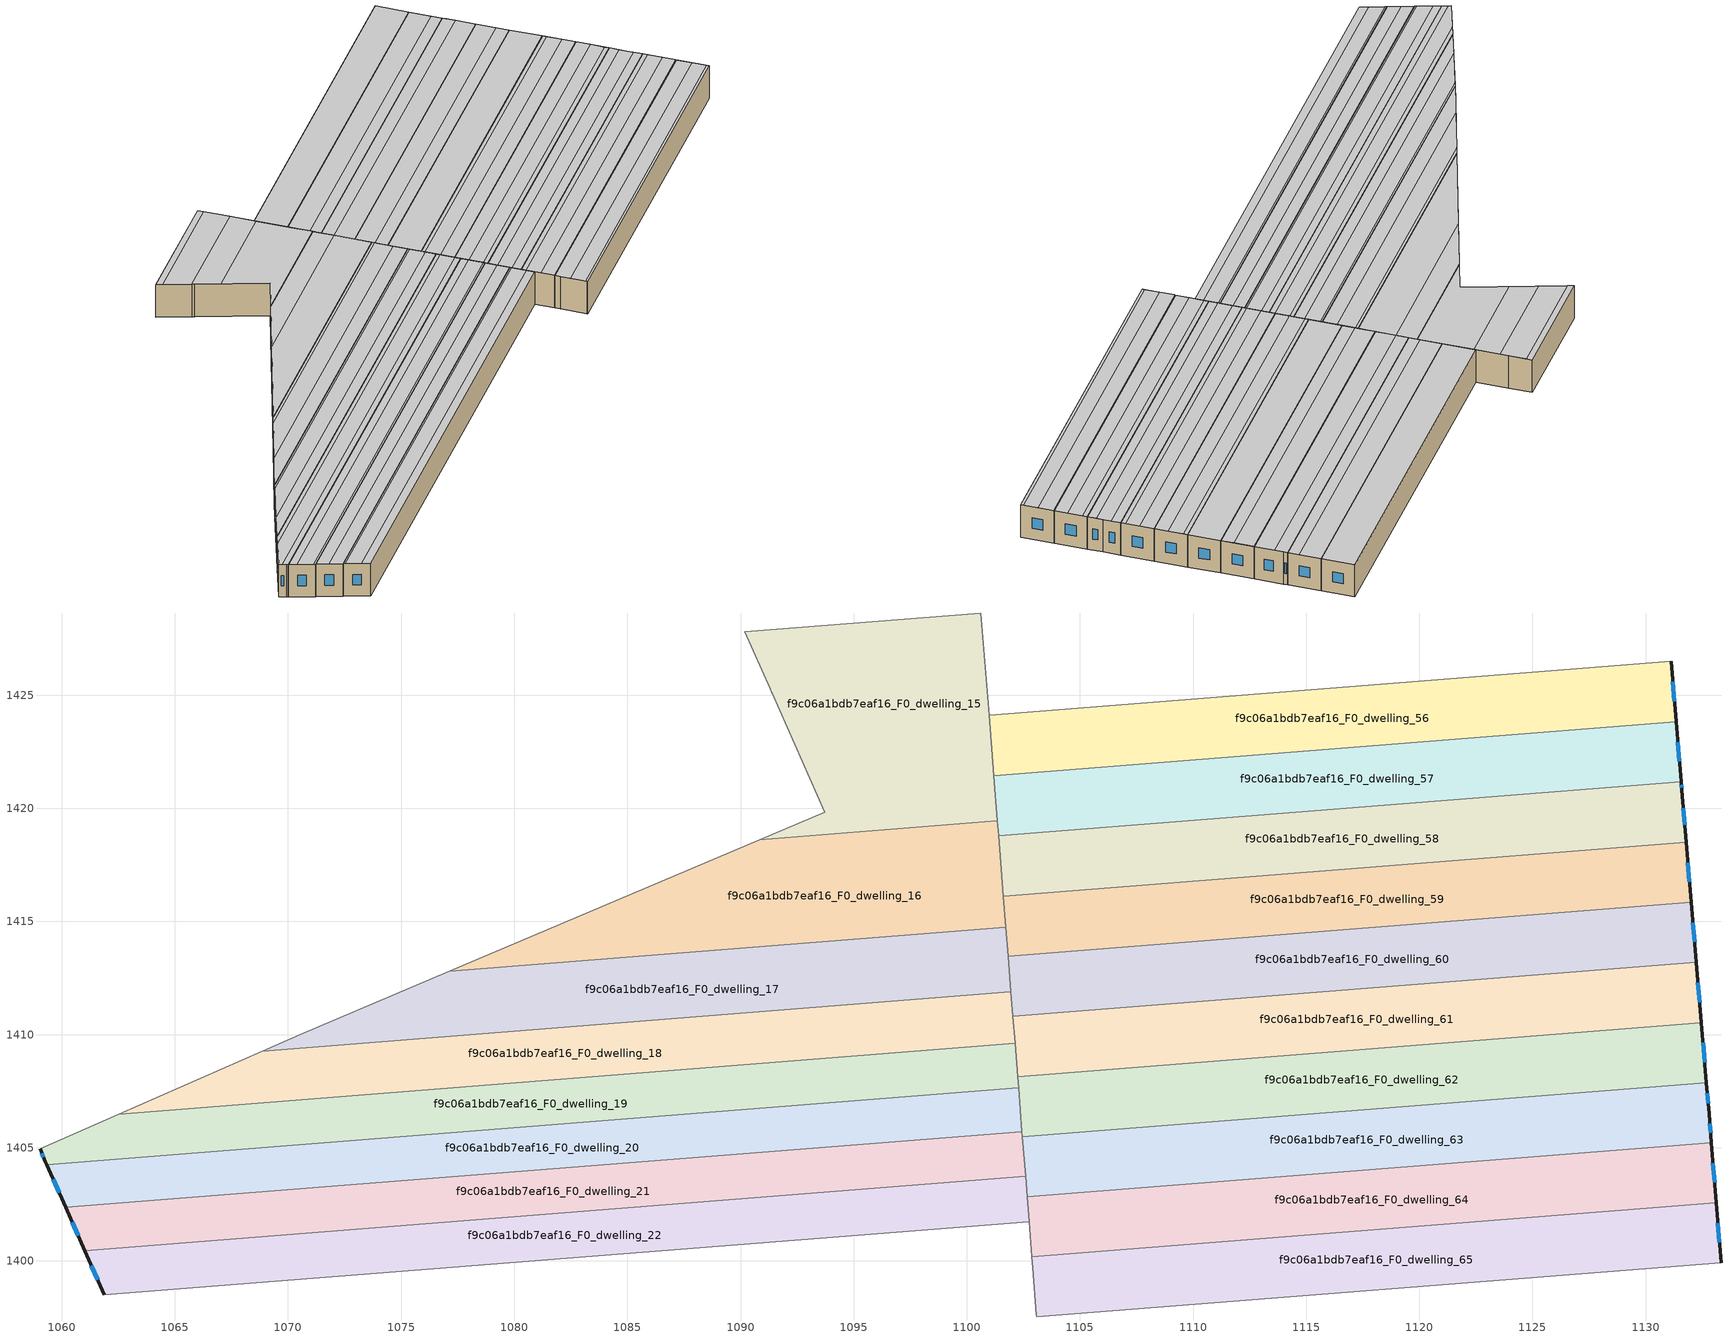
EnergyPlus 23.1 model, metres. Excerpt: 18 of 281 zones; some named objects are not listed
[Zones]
f9c06a1bdb7eaf16_F0_dwelling_15
 floor ground (EU_floor_Construction): 1100.63,1428.63 1101.35,1419.45 1090.85,1418.62 1093.72,1419.84 1091.4,1425.09 1091.39,1425.12 1091.31,1425.29 1090.2,1427.81 z0
 wall adiabatic (EU_wall_Construction): 1090.2,1427.81 1091.31,1425.29 1091.39,1425.12 1091.4,1425.09 1093.72,1419.84 1090.85,1418.62 z0:3
 wall to f9c06a1bdb7eaf16_F0_dwelling_14 (EU_wall_Construction): 1100.63,1428.63 1090.2,1427.81 z0:3
 wall to f9c06a1bdb7eaf16_F0_dwelling_16 (EU_wall_Construction): 1090.85,1418.62 1101.35,1419.45 z0:3
 wall to f9c06a1bdb7eaf16_F0_dwelling_56 (EU_wall_Construction): 1101.2,1421.45 1100.98,1424.11 z0:3
 wall to f9c06a1bdb7eaf16_F0_dwelling_54 (EU_wall_Construction): 1100.77,1426.77 1100.63,1428.63 z0:3
 wall to f9c06a1bdb7eaf16_F0_dwelling_57 (EU_wall_Construction): 1101.35,1419.45 1101.19,1421.45 z0:3
 wall to f9c06a1bdb7eaf16_F0_dwelling_55 (EU_wall_Construction): 1100.98,1424.11 1100.77,1426.77 z0:3
 ceiling to f9c06a1bdb7eaf16_F1_dwelling_34 (EU_floor_Construction): 1100.83,1426.09 1100.66,1428.15 1090.4,1427.34 1091.29,1425.34 z3
 ceiling to f9c06a1bdb7eaf16_F1_dwelling_35 (EU_floor_Construction): 1100.99,1423.99 1100.83,1426.09 1091.29,1425.34 1091.31,1425.29 1091.39,1425.12 1091.4,1425.09 1092.19,1423.29 z3
 ceiling adiabatic (EU_roof_Construction): 1101.35,1419.45 1100.99,1423.99 1092.19,1423.29 1091.4,1425.09 1093.72,1419.84 1090.85,1418.62 z3
 ceiling to f9c06a1bdb7eaf16_F1_dwelling_33 (EU_floor_Construction): 1100.66,1428.15 1100.63,1428.63 1090.2,1427.81 1090.4,1427.34 z3
f9c06a1bdb7eaf16_F0_dwelling_16
 floor ground (EU_floor_Construction): 1101.35,1419.45 1101.72,1414.75 1077.13,1412.8 1090.85,1418.62 z0
 wall to f9c06a1bdb7eaf16_F0_dwelling_17 (EU_wall_Construction): 1077.13,1412.8 1101.72,1414.75 z0:3
 wall adiabatic (EU_wall_Construction): 1090.85,1418.62 1077.13,1412.8 z0:3
 wall to f9c06a1bdb7eaf16_F0_dwelling_58 (EU_wall_Construction): 1101.62,1416.12 1101.41,1418.78 z0:3
 wall to f9c06a1bdb7eaf16_F0_dwelling_59 (EU_wall_Construction): 1101.72,1414.75 1101.62,1416.12 z0:3
 wall to f9c06a1bdb7eaf16_F0_dwelling_57 (EU_wall_Construction): 1101.41,1418.78 1101.35,1419.45 z0:3
 ceiling to f9c06a1bdb7eaf16_F1_dwelling_38 (EU_floor_Construction): 1101.49,1417.76 1101.35,1419.45 1090.85,1418.62 1085.93,1416.53 z3
 ceiling adiabatic (EU_roof_Construction): 1101.72,1414.75 1101.35,1419.45 1101.49,1417.76 1085.93,1416.53 1077.13,1412.8 z3
f9c06a1bdb7eaf16_F0_dwelling_17
 floor ground (EU_floor_Construction): 1101.72,1414.75 1101.95,1411.89 1068.87,1409.27 1070.51,1409.99 1077.13,1412.8 z0
 wall to f9c06a1bdb7eaf16_F0_dwelling_18 (EU_wall_Construction): 1068.87,1409.27 1101.95,1411.89 z0:3
 wall adiabatic (EU_wall_Construction): 1077.13,1412.8 1070.51,1409.99 1068.87,1409.27 z0:3
 wall to f9c06a1bdb7eaf16_F0_dwelling_60 (EU_wall_Construction): 1101.95,1411.89 1101.83,1413.46 z0:3
 wall to f9c06a1bdb7eaf16_F0_dwelling_59 (EU_wall_Construction): 1101.83,1413.46 1101.72,1414.75 z0:3
 ceiling to f9c06a1bdb7eaf16_F1_dwelling_41 (EU_floor_Construction): 1101.86,1413.07 1101.74,1414.5 1076.42,1412.5 1072.24,1410.73 z3
 ceiling to f9c06a1bdb7eaf16_F1_dwelling_42 (EU_floor_Construction): 1101.95,1411.89 1101.86,1413.07 1072.24,1410.73 1070.51,1409.99 1068.87,1409.27 z3
 ceiling to f9c06a1bdb7eaf16_F1_dwelling_40 (EU_floor_Construction): 1101.74,1414.5 1101.72,1414.75 1077.14,1412.8 1076.42,1412.5 z3
f9c06a1bdb7eaf16_F0_dwelling_18
 floor ground (EU_floor_Construction): 1101.95,1411.89 1102.13,1409.61 1062.53,1406.48 1068.87,1409.27 z0
 wall to f9c06a1bdb7eaf16_F0_dwelling_19 (EU_wall_Construction): 1062.53,1406.48 1102.13,1409.61 z0:3
 wall adiabatic (EU_wall_Construction): 1068.87,1409.27 1062.53,1406.48 z0:3
 wall to f9c06a1bdb7eaf16_F0_dwelling_61 (EU_wall_Construction): 1102.13,1409.61 1102.04,1410.8 z0:3
 wall to f9c06a1bdb7eaf16_F0_dwelling_60 (EU_wall_Construction): 1102.04,1410.8 1101.95,1411.89 z0:3
 ceiling to f9c06a1bdb7eaf16_F1_dwelling_43 (EU_floor_Construction): 1102.06,1410.47 1101.96,1411.73 1068.44,1409.08 1064.93,1407.54 z3
 ceiling to f9c06a1bdb7eaf16_F1_dwelling_44 (EU_floor_Construction): 1102.13,1409.61 1102.06,1410.47 1064.93,1407.54 1062.53,1406.48 z3
 ceiling to f9c06a1bdb7eaf16_F1_dwelling_42 (EU_floor_Construction): 1101.96,1411.73 1101.95,1411.89 1068.87,1409.27 1068.44,1409.08 z3
f9c06a1bdb7eaf16_F0_dwelling_19
 floor ground (EU_floor_Construction): 1102.13,1409.61 1102.29,1407.65 1059.33,1404.25 1059.27,1404.39 1059.04,1404.95 1062.53,1406.48 z0
 wall outside (EU_wall_Construction): 1059.04,1404.95 1059.27,1404.39 1059.33,1404.25 z0:3
 wall to f9c06a1bdb7eaf16_F0_dwelling_20 (EU_wall_Construction): 1059.33,1404.25 1102.29,1407.65 z0:3
 wall adiabatic (EU_wall_Construction): 1062.53,1406.48 1059.04,1404.95 z0:3
 wall to f9c06a1bdb7eaf16_F0_dwelling_62 (EU_wall_Construction): 1102.29,1407.65 1102.25,1408.14 z0:3
 wall to f9c06a1bdb7eaf16_F0_dwelling_61 (EU_wall_Construction): 1102.25,1408.15 1102.13,1409.61 z0:3
 window (EU_Window_Construction): 1059.12,1404.76 1059.19,1404.58 z1.02:1.98
 ceiling to f9c06a1bdb7eaf16_F1_dwelling_45 (EU_floor_Construction): 1102.25,1408.13 1102.16,1409.28 1061.59,1406.07 1059.04,1404.95 1059.13,1404.72 z3
 ceiling to f9c06a1bdb7eaf16_F1_dwelling_46 (EU_floor_Construction): 1102.29,1407.65 1102.25,1408.13 1059.13,1404.72 1059.27,1404.39 1059.33,1404.25 z3
 ceiling to f9c06a1bdb7eaf16_F1_dwelling_44 (EU_floor_Construction): 1102.16,1409.28 1102.13,1409.61 1062.53,1406.48 1061.59,1406.07 z3
f9c06a1bdb7eaf16_F0_dwelling_20
 floor ground (EU_floor_Construction): 1102.29,1407.65 1102.44,1405.71 1060.17,1402.37 1059.33,1404.25 z0
 wall outside (EU_wall_Construction): 1059.33,1404.25 1060.17,1402.37 z0:3
 wall to f9c06a1bdb7eaf16_F0_dwelling_21 (EU_wall_Construction): 1060.17,1402.37 1102.44,1405.71 z0:3
 wall to f9c06a1bdb7eaf16_F0_dwelling_62 (EU_wall_Construction): 1102.44,1405.71 1102.29,1407.65 z0:3
 window (EU_Window_Construction): 1059.62,1403.61 1059.88,1403.01 z1.02:1.98
 ceiling to f9c06a1bdb7eaf16_F1_dwelling_47 (EU_floor_Construction): 1102.43,1405.87 1102.34,1407.01 1059.61,1403.63 1060.1,1402.52 z3
 ceiling to f9c06a1bdb7eaf16_F1_dwelling_46 (EU_floor_Construction): 1102.34,1407.01 1102.29,1407.65 1059.33,1404.25 1059.61,1403.63 z3
 ceiling to f9c06a1bdb7eaf16_F1_dwelling_48 (EU_floor_Construction): 1102.44,1405.71 1102.43,1405.87 1060.1,1402.52 1060.17,1402.37 z3
f9c06a1bdb7eaf16_F0_dwelling_21
 floor ground (EU_floor_Construction): 1102.44,1405.71 1102.59,1403.74 1061.02,1400.45 1060.17,1402.37 z0
 wall outside (EU_wall_Construction): 1060.17,1402.37 1061.02,1400.45 z0:3
 wall to f9c06a1bdb7eaf16_F0_dwelling_22 (EU_wall_Construction): 1061.02,1400.45 1102.59,1403.74 z0:3
 wall to f9c06a1bdb7eaf16_F0_dwelling_63 (EU_wall_Construction): 1102.59,1403.74 1102.46,1405.49 z0:3
 wall to f9c06a1bdb7eaf16_F0_dwelling_62 (EU_wall_Construction): 1102.46,1405.49 1102.44,1405.71 z0:3
 window (EU_Window_Construction): 1060.46,1401.71 1060.73,1401.1 z1.02:1.98
 ceiling to f9c06a1bdb7eaf16_F1_dwelling_49 (EU_floor_Construction): 1102.59,1403.74 1102.52,1404.73 1060.59,1401.41 1061.02,1400.45 z3
 ceiling to f9c06a1bdb7eaf16_F1_dwelling_48 (EU_floor_Construction): 1102.52,1404.73 1102.44,1405.71 1060.17,1402.37 1060.59,1401.41 z3
f9c06a1bdb7eaf16_F0_dwelling_22
 floor ground (EU_floor_Construction): 1102.59,1403.74 1102.75,1401.74 1061.88,1398.5 1061.02,1400.45 z0
 wall outside (EU_wall_Construction): 1061.02,1400.45 1061.88,1398.5 z0:3
 wall to f9c06a1bdb7eaf16_F0_dwelling_23 (EU_wall_Construction): 1061.88,1398.5 1102.75,1401.74 z0:3
 wall to f9c06a1bdb7eaf16_F0_dwelling_64 (EU_wall_Construction): 1102.75,1401.74 1102.67,1402.83 z0:3
 wall to f9c06a1bdb7eaf16_F0_dwelling_63 (EU_wall_Construction): 1102.67,1402.83 1102.6,1403.74 z0:3
 window (EU_Window_Construction): 1061.31,1399.79 1061.59,1399.17 z1.02:1.98
 ceiling to f9c06a1bdb7eaf16_F1_dwelling_50 (EU_floor_Construction): 1102.7,1402.43 1102.61,1403.58 1061.09,1400.3 1061.58,1399.18 z3
 ceiling to f9c06a1bdb7eaf16_F1_dwelling_49 (EU_floor_Construction): 1102.61,1403.58 1102.59,1403.74 1061.02,1400.45 1061.09,1400.3 z3
 ceiling to f9c06a1bdb7eaf16_F1_dwelling_51 (EU_floor_Construction): 1102.75,1401.74 1102.7,1402.43 1061.58,1399.18 1061.88,1398.5 z3
f9c06a1bdb7eaf16_F0_dwelling_56
 floor ground (EU_floor_Construction): 1131.13,1426.49 1131.35,1423.83 1101.19,1421.45 1100.98,1424.11 z0
 wall outside (EU_wall_Construction): 1131.35,1423.83 1131.13,1426.49 z0:3
 wall to f9c06a1bdb7eaf16_F0_dwelling_57 (EU_wall_Construction): 1101.19,1421.45 1131.35,1423.83 z0:3
 wall to f9c06a1bdb7eaf16_F0_dwelling_55 (EU_wall_Construction): 1131.13,1426.49 1100.98,1424.11 z0:3
 window (EU_Window_Construction): 1131.28,1424.74 1131.21,1425.59 z1.02:1.98
 ceiling adiabatic (EU_roof_Construction): 1131.35,1423.83 1131.13,1426.49 1100.98,1424.11 1101.19,1421.45 z3
f9c06a1bdb7eaf16_F0_dwelling_57
 floor ground (EU_floor_Construction): 1131.35,1423.83 1131.57,1421.17 1101.41,1418.78 1101.19,1421.45 z0
 wall outside (EU_wall_Construction): 1131.57,1421.17 1131.35,1423.83 z0:3
 wall to f9c06a1bdb7eaf16_F0_dwelling_58 (EU_wall_Construction): 1101.41,1418.78 1131.57,1421.17 z0:3
 window (EU_Window_Construction): 1131.49,1422.07 1131.42,1422.93 z1.02:1.98
 ceiling to f9c06a1bdb7eaf16_F1_dwelling_37 (EU_floor_Construction): 1131.49,1422.08 1131.35,1423.83 1101.19,1421.45 1101.33,1419.69 z3
 ceiling to f9c06a1bdb7eaf16_F1_dwelling_38 (EU_floor_Construction): 1131.57,1421.17 1131.49,1422.08 1101.33,1419.69 1101.41,1418.78 z3
f9c06a1bdb7eaf16_F0_dwelling_58
 floor ground (EU_floor_Construction): 1131.57,1421.17 1131.6,1420.79 1131.79,1418.51 1101.62,1416.12 1101.41,1418.78 z0
 wall outside (EU_wall_Construction): 1131.79,1418.51 1131.6,1420.79 1131.57,1421.17 z0:3
 wall to f9c06a1bdb7eaf16_F0_dwelling_59 (EU_wall_Construction): 1101.62,1416.12 1131.79,1418.51 z0:3
 window (EU_Window_Construction): 1131.72,1419.29 1131.66,1420.02 / 1131.59,1420.92 1131.58,1421.04 z1.02:1.98
 ceiling to f9c06a1bdb7eaf16_F1_dwelling_38 (EU_floor_Construction): 1131.65,1420.15 1131.57,1421.17 1101.41,1418.78 1101.49,1417.76 z3
 ceiling to f9c06a1bdb7eaf16_F1_dwelling_39 (EU_floor_Construction): 1131.79,1418.51 1131.65,1420.15 1101.49,1417.76 1101.62,1416.12 z3
f9c06a1bdb7eaf16_F0_dwelling_59
 floor ground (EU_floor_Construction): 1131.79,1418.51 1132.01,1415.85 1101.83,1413.46 1101.62,1416.12 z0
 wall outside (EU_wall_Construction): 1132.01,1415.85 1131.79,1418.51 z0:3
 wall to f9c06a1bdb7eaf16_F0_dwelling_60 (EU_wall_Construction): 1101.83,1413.46 1132.01,1415.85 z0:3
 window (EU_Window_Construction): 1131.94,1416.75 1131.87,1417.6 z1.02:1.98
 ceiling to f9c06a1bdb7eaf16_F1_dwelling_40 (EU_floor_Construction): 1131.93,1416.89 1131.8,1418.44 1101.62,1416.05 1101.74,1414.5 z3
 ceiling to f9c06a1bdb7eaf16_F1_dwelling_41 (EU_floor_Construction): 1132.01,1415.85 1131.93,1416.89 1101.74,1414.5 1101.83,1413.46 z3
 ceiling to f9c06a1bdb7eaf16_F1_dwelling_39 (EU_floor_Construction): 1131.8,1418.44 1131.79,1418.51 1101.62,1416.12 1101.62,1416.05 z3
f9c06a1bdb7eaf16_F0_dwelling_60
 floor ground (EU_floor_Construction): 1132.01,1415.85 1132.24,1413.19 1102.04,1410.8 1101.83,1413.46 z0
 wall outside (EU_wall_Construction): 1132.24,1413.19 1132.01,1415.85 z0:3
 wall to f9c06a1bdb7eaf16_F0_dwelling_61 (EU_wall_Construction): 1102.04,1410.8 1132.24,1413.19 z0:3
 window (EU_Window_Construction): 1132.16,1414.1 1132.09,1414.94 z1.02:1.98
 ceiling adiabatic (EU_roof_Construction): 1132.24,1413.19 1132.01,1415.85 1101.83,1413.46 1102.04,1410.8 z3
f9c06a1bdb7eaf16_F0_dwelling_61
 floor ground (EU_floor_Construction): 1132.24,1413.19 1132.46,1410.53 1102.25,1408.14 1102.04,1410.8 z0
 wall outside (EU_wall_Construction): 1132.46,1410.53 1132.24,1413.19 z0:3
 wall to f9c06a1bdb7eaf16_F0_dwelling_62 (EU_wall_Construction): 1102.25,1408.14 1132.46,1410.53 z0:3
 window (EU_Window_Construction): 1132.39,1411.44 1132.31,1412.29 z1.02:1.98
 ceiling to f9c06a1bdb7eaf16_F1_dwelling_44 (EU_floor_Construction): 1132.37,1411.66 1132.27,1412.86 1102.06,1410.47 1102.16,1409.28 z3
 ceiling to f9c06a1bdb7eaf16_F1_dwelling_45 (EU_floor_Construction): 1132.46,1410.53 1132.37,1411.66 1102.16,1409.28 1102.25,1408.14 z3
 ceiling to f9c06a1bdb7eaf16_F1_dwelling_43 (EU_floor_Construction): 1132.27,1412.86 1132.24,1413.19 1102.04,1410.8 1102.06,1410.47 z3
f9c06a1bdb7eaf16_F0_dwelling_62
 floor ground (EU_floor_Construction): 1132.46,1410.53 1132.69,1407.88 1102.46,1405.49 1102.25,1408.14 z0
 wall outside (EU_wall_Construction): 1132.69,1407.88 1132.46,1410.53 z0:3
 wall to f9c06a1bdb7eaf16_F0_dwelling_63 (EU_wall_Construction): 1102.46,1405.49 1132.69,1407.88 z0:3
 wall adiabatic (EU_wall_Construction): 1102.46,1405.49 1102.59,1403.74 / 1102.46,1405.49 1102.59,1403.74 z0:3
 window (EU_Window_Construction): 1132.61,1408.78 1132.54,1409.63 z1.02:1.98
 ceiling to f9c06a1bdb7eaf16_F1_dwelling_46 (EU_floor_Construction): 1132.56,1409.39 1132.46,1410.52 1102.25,1408.13 1102.34,1407.01 z3
 ceiling to f9c06a1bdb7eaf16_F1_dwelling_45 (EU_floor_Construction): 1132.46,1410.52 1132.46,1410.53 1102.25,1408.14 1102.25,1408.13 z3
 ceiling to f9c06a1bdb7eaf16_F1_dwelling_47 (EU_floor_Construction): 1132.65,1408.26 1132.56,1409.39 1102.34,1407.01 1102.43,1405.87 z3
 ceiling to f9c06a1bdb7eaf16_F1_dwelling_48 (EU_floor_Construction): 1132.69,1407.88 1132.65,1408.26 1102.43,1405.87 1102.48,1405.21 1102.46,1405.49 z3
f9c06a1bdb7eaf16_F0_dwelling_63
 floor ground (EU_floor_Construction): 1132.69,1407.88 1132.8,1406.49 1132.91,1405.22 1102.67,1402.83 1102.46,1405.49 z0
 wall outside (EU_wall_Construction): 1132.91,1405.22 1132.8,1406.49 1132.69,1407.88 z0:3
 wall to f9c06a1bdb7eaf16_F0_dwelling_64 (EU_wall_Construction): 1102.67,1402.83 1132.91,1405.22 z0:3
 window (EU_Window_Construction): 1132.87,1405.66 1132.84,1406.06 / 1132.76,1406.96 1132.73,1407.41 z1.02:1.98
 ceiling to f9c06a1bdb7eaf16_F1_dwelling_48 (EU_floor_Construction): 1132.75,1407.12 1132.69,1407.88 1102.46,1405.49 1102.52,1404.73 z3
 ceiling to f9c06a1bdb7eaf16_F1_dwelling_49 (EU_floor_Construction): 1132.84,1405.97 1132.8,1406.49 1132.75,1407.12 1102.52,1404.73 1102.61,1403.58 z3
 ceiling to f9c06a1bdb7eaf16_F1_dwelling_50 (EU_floor_Construction): 1132.91,1405.22 1132.84,1405.97 1102.61,1403.58 1102.67,1402.83 z3
f9c06a1bdb7eaf16_F0_dwelling_64
 floor ground (EU_floor_Construction): 1132.91,1405.22 1133.12,1402.57 1102.88,1400.18 1102.67,1402.83 z0
 wall outside (EU_wall_Construction): 1133.12,1402.57 1132.91,1405.22 z0:3
 wall to f9c06a1bdb7eaf16_F0_dwelling_65 (EU_wall_Construction): 1102.88,1400.18 1133.12,1402.57 z0:3
 wall to f9c06a1bdb7eaf16_F0_dwelling_23 (EU_wall_Construction): 1102.75,1401.74 1102.88,1400.18 z0:3
 window (EU_Window_Construction): 1133.05,1403.47 1132.98,1404.32 z1.02:1.98
 ceiling to f9c06a1bdb7eaf16_F1_dwelling_51 (EU_floor_Construction): 1133.03,1403.66 1132.94,1404.82 1102.7,1402.43 1102.79,1401.27 z3
 ceiling to f9c06a1bdb7eaf16_F1_dwelling_52 (EU_floor_Construction): 1133.12,1402.57 1133.03,1403.66 1102.79,1401.27 1102.88,1400.18 z3
 ceiling to f9c06a1bdb7eaf16_F1_dwelling_50 (EU_floor_Construction): 1132.94,1404.82 1132.91,1405.22 1102.67,1402.83 1102.7,1402.43 z3
f9c06a1bdb7eaf16_F0_dwelling_65
 floor ground (EU_floor_Construction): 1133.12,1402.57 1133.33,1399.92 1103.09,1397.52 1102.88,1400.18 z0
 wall outside (EU_wall_Construction): 1133.33,1399.92 1133.12,1402.57 z0:3
 wall to f9c06a1bdb7eaf16_F0_dwelling_66 (EU_wall_Construction): 1103.09,1397.52 1133.33,1399.92 z0:3
 wall to f9c06a1bdb7eaf16_F0_dwelling_23 (EU_wall_Construction): 1102.88,1400.18 1102.92,1399.7 z0:3
 wall to f9c06a1bdb7eaf16_F0_dwelling_24 (EU_wall_Construction): 1102.92,1399.7 1103.08,1397.62 z0:3
 wall to f9c06a1bdb7eaf16_F0_dwelling_25 (EU_wall_Construction): 1103.08,1397.62 1103.09,1397.52 z0:3
 window (EU_Window_Construction): 1133.26,1400.82 1133.19,1401.67 z1.02:1.98
 ceiling to f9c06a1bdb7eaf16_F1_dwelling_53 (EU_floor_Construction): 1133.22,1401.32 1133.12,1402.49 1102.88,1400.1 1102.98,1398.92 z3
 ceiling to f9c06a1bdb7eaf16_F1_dwelling_54 (EU_floor_Construction): 1133.31,1400.13 1133.22,1401.32 1102.98,1398.92 1103.07,1397.74 z3
 ceiling to f9c06a1bdb7eaf16_F1_dwelling_52 (EU_floor_Construction): 1133.12,1402.49 1133.12,1402.57 1102.88,1400.18 1102.88,1400.1 z3
 ceiling to f9c06a1bdb7eaf16_F1_dwelling_55 (EU_floor_Construction): 1133.33,1399.92 1133.31,1400.13 1103.07,1397.74 1103.09,1397.52 z3
[Building]
EU S2 Campaign: North Axis=0; Terrain=City; Solar Distribution=FullExterior
[Site:Location]
Vienna: Latitude=48; Longitude=16.5; Time Zone=1; Elevation=183
[SizingPeriod:WeatherFileDays]
AnnualSizingPeriod: Begin Month=1; Begin Day of Month=1; End Month=12; End Day of Month=31; Day of Week for Start Day=Monday; Use Weather File Daylight Saving Period=No; Use Weather File Rain and Snow Indicators=No
[MATERIAL]
EU_InternalMass_Material: Roughness=MediumRough; Thickness=0.1; Conductivity=1; Density=1800; Specific Heat=900; Thermal Absorptance=0.9; Solar Absorptance=0.7; Visible Absorptance=0.7
[MATERIAL:NOMASS] Roughness=MediumRough; Thermal Absorptance=0.9; Solar Absorptance=0.7; Visible Absorptance=0.7
Name | Thermal Resistance
EU_wall_NoMass | 0.942466
EU_roof_NoMass | 0.551687
EU_floor_NoMass | 0.66527
[WINDOWMATERIAL:SIMPLEGLAZINGSYSTEM]
EU_Window_SimpleGlazing: UFactor=2.03367; Solar Heat Gain Coefficient=0.65; Visible Transmittance=0.65
[CONSTRUCTION]
EU_wall_Construction: EU_wall_NoMass
EU_roof_Construction: EU_roof_NoMass
EU_floor_Construction: EU_floor_NoMass
EU_Window_Construction: EU_Window_SimpleGlazing
EU_InternalMass_Construction: EU_InternalMass_Material
[ZONE] Type=1; Multiplier=1; Ceiling Height=autocalculate; Floor Area=autocalculate; Part of Total Floor Area=Yes
Name | Volume
f9c06a1bdb7eaf16_F0_dwelling_15 | 249.328
f9c06a1bdb7eaf16_F0_dwelling_16 | 249.267
f9c06a1bdb7eaf16_F0_dwelling_17 | 249.292
f9c06a1bdb7eaf16_F0_dwelling_18 | 249.389
f9c06a1bdb7eaf16_F0_dwelling_19 | 249.218
f9c06a1bdb7eaf16_F0_dwelling_20 | 249.36
f9c06a1bdb7eaf16_F0_dwelling_21 | 249.249
f9c06a1bdb7eaf16_F0_dwelling_22 | 249.327
f9c06a1bdb7eaf16_F0_dwelling_56 | 242.371
f9c06a1bdb7eaf16_F0_dwelling_57 | 242.411
f9c06a1bdb7eaf16_F0_dwelling_58 | 242.382
f9c06a1bdb7eaf16_F0_dwelling_59 | 242.353
f9c06a1bdb7eaf16_F0_dwelling_60 | 242.374
f9c06a1bdb7eaf16_F0_dwelling_61 | 242.388
f9c06a1bdb7eaf16_F0_dwelling_62 | 242.366
f9c06a1bdb7eaf16_F0_dwelling_63 | 242.358
f9c06a1bdb7eaf16_F0_dwelling_64 | 242.383
f9c06a1bdb7eaf16_F0_dwelling_65 | 242.361
[INTERNALMASS] Construction=EU_InternalMass_Construction
Name | Zone or ZoneList | Surface Area
f9c06a1bdb7eaf16_F0_dwelling_15_EU_InternalMass | f9c06a1bdb7eaf16_F0_dwelling_15 | 83.1093
f9c06a1bdb7eaf16_F0_dwelling_16_EU_InternalMass | f9c06a1bdb7eaf16_F0_dwelling_16 | 83.0889
f9c06a1bdb7eaf16_F0_dwelling_17_EU_InternalMass | f9c06a1bdb7eaf16_F0_dwelling_17 | 83.0972
f9c06a1bdb7eaf16_F0_dwelling_18_EU_InternalMass | f9c06a1bdb7eaf16_F0_dwelling_18 | 83.1299
f9c06a1bdb7eaf16_F0_dwelling_19_EU_InternalMass | f9c06a1bdb7eaf16_F0_dwelling_19 | 83.0727
f9c06a1bdb7eaf16_F0_dwelling_20_EU_InternalMass | f9c06a1bdb7eaf16_F0_dwelling_20 | 83.12
f9c06a1bdb7eaf16_F0_dwelling_21_EU_InternalMass | f9c06a1bdb7eaf16_F0_dwelling_21 | 83.0832
f9c06a1bdb7eaf16_F0_dwelling_22_EU_InternalMass | f9c06a1bdb7eaf16_F0_dwelling_22 | 83.1094
f9c06a1bdb7eaf16_F0_dwelling_56_EU_InternalMass | f9c06a1bdb7eaf16_F0_dwelling_56 | 80.7901
f9c06a1bdb7eaf16_F0_dwelling_57_EU_InternalMass | f9c06a1bdb7eaf16_F0_dwelling_57 | 80.8038
f9c06a1bdb7eaf16_F0_dwelling_58_EU_InternalMass | f9c06a1bdb7eaf16_F0_dwelling_58 | 80.7938
f9c06a1bdb7eaf16_F0_dwelling_59_EU_InternalMass | f9c06a1bdb7eaf16_F0_dwelling_59 | 80.7842
f9c06a1bdb7eaf16_F0_dwelling_60_EU_InternalMass | f9c06a1bdb7eaf16_F0_dwelling_60 | 80.7914
f9c06a1bdb7eaf16_F0_dwelling_61_EU_InternalMass | f9c06a1bdb7eaf16_F0_dwelling_61 | 80.7961
f9c06a1bdb7eaf16_F0_dwelling_62_EU_InternalMass | f9c06a1bdb7eaf16_F0_dwelling_62 | 80.7899
f9c06a1bdb7eaf16_F0_dwelling_63_EU_InternalMass | f9c06a1bdb7eaf16_F0_dwelling_63 | 80.7864
f9c06a1bdb7eaf16_F0_dwelling_64_EU_InternalMass | f9c06a1bdb7eaf16_F0_dwelling_64 | 80.7941
f9c06a1bdb7eaf16_F0_dwelling_65_EU_InternalMass | f9c06a1bdb7eaf16_F0_dwelling_65 | 80.7872
[OTHEREQUIPMENT] Fuel Type=Electricity; Design Level Calculation Method=Watts/Area; Power per Zone Floor Area=1; Fraction Latent=0; Fraction Radiant=0; Fraction Lost=0; Carbon Dioxide Generation Rate=0; EndUse Subcategory=EU_Step8_InternalGains
Name | Zone or ZoneList or Space or SpaceList | Schedule
EU_Step8_InternalGain_f9c06a1bdb7eaf16_F0_dwelling_15_f000 | f9c06a1bdb7eaf16_F0_dwelling_15 | EU_Step8_GainSchedule_f9c06a1bdb7eaf16_F0_dwelling_15_f000
EU_Step8_InternalGain_f9c06a1bdb7eaf16_F0_dwelling_16_f000 | f9c06a1bdb7eaf16_F0_dwelling_16 | EU_Step8_GainSchedule_f9c06a1bdb7eaf16_F0_dwelling_16_f000
EU_Step8_InternalGain_f9c06a1bdb7eaf16_F0_dwelling_17_f000 | f9c06a1bdb7eaf16_F0_dwelling_17 | EU_Step8_GainSchedule_f9c06a1bdb7eaf16_F0_dwelling_17_f000
EU_Step8_InternalGain_f9c06a1bdb7eaf16_F0_dwelling_18_f000 | f9c06a1bdb7eaf16_F0_dwelling_18 | EU_Step8_GainSchedule_f9c06a1bdb7eaf16_F0_dwelling_18_f000
EU_Step8_InternalGain_f9c06a1bdb7eaf16_F0_dwelling_19_f000 | f9c06a1bdb7eaf16_F0_dwelling_19 | EU_Step8_GainSchedule_f9c06a1bdb7eaf16_F0_dwelling_19_f000
EU_Step8_InternalGain_f9c06a1bdb7eaf16_F0_dwelling_20_f000 | f9c06a1bdb7eaf16_F0_dwelling_20 | EU_Step8_GainSchedule_f9c06a1bdb7eaf16_F0_dwelling_20_f000
EU_Step8_InternalGain_f9c06a1bdb7eaf16_F0_dwelling_21_f000 | f9c06a1bdb7eaf16_F0_dwelling_21 | EU_Step8_GainSchedule_f9c06a1bdb7eaf16_F0_dwelling_21_f000
EU_Step8_InternalGain_f9c06a1bdb7eaf16_F0_dwelling_22_f000 | f9c06a1bdb7eaf16_F0_dwelling_22 | EU_Step8_GainSchedule_f9c06a1bdb7eaf16_F0_dwelling_22_f000
EU_Step8_InternalGain_f9c06a1bdb7eaf16_F0_dwelling_56_f000 | f9c06a1bdb7eaf16_F0_dwelling_56 | EU_Step8_GainSchedule_f9c06a1bdb7eaf16_F0_dwelling_56_f000
EU_Step8_InternalGain_f9c06a1bdb7eaf16_F0_dwelling_57_f000 | f9c06a1bdb7eaf16_F0_dwelling_57 | EU_Step8_GainSchedule_f9c06a1bdb7eaf16_F0_dwelling_57_f000
EU_Step8_InternalGain_f9c06a1bdb7eaf16_F0_dwelling_58_f000 | f9c06a1bdb7eaf16_F0_dwelling_58 | EU_Step8_GainSchedule_f9c06a1bdb7eaf16_F0_dwelling_58_f000
EU_Step8_InternalGain_f9c06a1bdb7eaf16_F0_dwelling_59_f000 | f9c06a1bdb7eaf16_F0_dwelling_59 | EU_Step8_GainSchedule_f9c06a1bdb7eaf16_F0_dwelling_59_f000
EU_Step8_InternalGain_f9c06a1bdb7eaf16_F0_dwelling_60_f000 | f9c06a1bdb7eaf16_F0_dwelling_60 | EU_Step8_GainSchedule_f9c06a1bdb7eaf16_F0_dwelling_60_f000
EU_Step8_InternalGain_f9c06a1bdb7eaf16_F0_dwelling_61_f000 | f9c06a1bdb7eaf16_F0_dwelling_61 | EU_Step8_GainSchedule_f9c06a1bdb7eaf16_F0_dwelling_61_f000
EU_Step8_InternalGain_f9c06a1bdb7eaf16_F0_dwelling_62_f000 | f9c06a1bdb7eaf16_F0_dwelling_62 | EU_Step8_GainSchedule_f9c06a1bdb7eaf16_F0_dwelling_62_f000
EU_Step8_InternalGain_f9c06a1bdb7eaf16_F0_dwelling_63_f000 | f9c06a1bdb7eaf16_F0_dwelling_63 | EU_Step8_GainSchedule_f9c06a1bdb7eaf16_F0_dwelling_63_f000
EU_Step8_InternalGain_f9c06a1bdb7eaf16_F0_dwelling_64_f000 | f9c06a1bdb7eaf16_F0_dwelling_64 | EU_Step8_GainSchedule_f9c06a1bdb7eaf16_F0_dwelling_64_f000
EU_Step8_InternalGain_f9c06a1bdb7eaf16_F0_dwelling_65_f000 | f9c06a1bdb7eaf16_F0_dwelling_65 | EU_Step8_GainSchedule_f9c06a1bdb7eaf16_F0_dwelling_65_f000
[ZONEVENTILATION:DESIGNFLOWRATE] Schedule=EU_AlwaysOn; Design Flow Rate Calculation Method=AirChanges/Hour; Air Changes per Hour=0.530523; Ventilation Type=Natural; Fan Pressure Rise=0; Fan Total Efficiency=1; Constant Term Coefficient=1; Temperature Term Coefficient=0; Velocity Term Coefficient=0; Velocity Squared Term Coefficient=0; Minimum Indoor Temperature=-100; Maximum Indoor Temperature=100; Delta Temperature=-100; Minimum Outdoor Temperature=-100; Maximum Outdoor Temperature=100; Maximum Wind Speed=40
Name | Zone or ZoneList or Space or SpaceList
EU_ConstantAir_f9c06a1bdb7eaf16_F0_dwelling_15 | f9c06a1bdb7eaf16_F0_dwelling_15
EU_ConstantAir_f9c06a1bdb7eaf16_F0_dwelling_16 | f9c06a1bdb7eaf16_F0_dwelling_16
EU_ConstantAir_f9c06a1bdb7eaf16_F0_dwelling_17 | f9c06a1bdb7eaf16_F0_dwelling_17
EU_ConstantAir_f9c06a1bdb7eaf16_F0_dwelling_18 | f9c06a1bdb7eaf16_F0_dwelling_18
EU_ConstantAir_f9c06a1bdb7eaf16_F0_dwelling_19 | f9c06a1bdb7eaf16_F0_dwelling_19
EU_ConstantAir_f9c06a1bdb7eaf16_F0_dwelling_20 | f9c06a1bdb7eaf16_F0_dwelling_20
EU_ConstantAir_f9c06a1bdb7eaf16_F0_dwelling_21 | f9c06a1bdb7eaf16_F0_dwelling_21
EU_ConstantAir_f9c06a1bdb7eaf16_F0_dwelling_22 | f9c06a1bdb7eaf16_F0_dwelling_22
EU_ConstantAir_f9c06a1bdb7eaf16_F0_dwelling_56 | f9c06a1bdb7eaf16_F0_dwelling_56
EU_ConstantAir_f9c06a1bdb7eaf16_F0_dwelling_57 | f9c06a1bdb7eaf16_F0_dwelling_57
EU_ConstantAir_f9c06a1bdb7eaf16_F0_dwelling_58 | f9c06a1bdb7eaf16_F0_dwelling_58
EU_ConstantAir_f9c06a1bdb7eaf16_F0_dwelling_59 | f9c06a1bdb7eaf16_F0_dwelling_59
EU_ConstantAir_f9c06a1bdb7eaf16_F0_dwelling_60 | f9c06a1bdb7eaf16_F0_dwelling_60
EU_ConstantAir_f9c06a1bdb7eaf16_F0_dwelling_61 | f9c06a1bdb7eaf16_F0_dwelling_61
EU_ConstantAir_f9c06a1bdb7eaf16_F0_dwelling_62 | f9c06a1bdb7eaf16_F0_dwelling_62
EU_ConstantAir_f9c06a1bdb7eaf16_F0_dwelling_63 | f9c06a1bdb7eaf16_F0_dwelling_63
EU_ConstantAir_f9c06a1bdb7eaf16_F0_dwelling_64 | f9c06a1bdb7eaf16_F0_dwelling_64
EU_ConstantAir_f9c06a1bdb7eaf16_F0_dwelling_65 | f9c06a1bdb7eaf16_F0_dwelling_65
[HVACTEMPLATE:THERMOSTAT] Constant Heating Setpoint=20; Constant Cooling Setpoint=50
EU_HeatOnly_f9c06a1bdb7eaf16_F3_dwelling_35; EU_HeatOnly_f9c06a1bdb7eaf16_F3_dwelling_36; EU_HeatOnly_f9c06a1bdb7eaf16_F3_dwelling_37; EU_HeatOnly_f9c06a1bdb7eaf16_F3_dwelling_38; EU_HeatOnly_f9c06a1bdb7eaf16_F3_dwelling_39; EU_HeatOnly_f9c06a1bdb7eaf16_F3_dwelling_40; EU_HeatOnly_f9c06a1bdb7eaf16_F3_dwelling_41; EU_HeatOnly_f9c06a1bdb7eaf16_F3_dwelling_42; EU_HeatOnly_f9c06a1bdb7eaf16_F3_dwelling_43; EU_HeatOnly_f9c06a1bdb7eaf16_F3_dwelling_44; EU_HeatOnly_f9c06a1bdb7eaf16_F3_dwelling_45; EU_HeatOnly_f9c06a1bdb7eaf16_F3_dwelling_46; EU_HeatOnly_f9c06a1bdb7eaf16_F3_dwelling_47; EU_HeatOnly_f9c06a1bdb7eaf16_F3_dwelling_48; EU_HeatOnly_f9c06a1bdb7eaf16_F3_dwelling_49; EU_HeatOnly_f9c06a1bdb7eaf16_F3_dwelling_50; EU_HeatOnly_f9c06a1bdb7eaf16_F3_dwelling_51; EU_HeatOnly_f9c06a1bdb7eaf16_F3_dwelling_52; EU_HeatOnly_f9c06a1bdb7eaf16_F3_dwelling_53; EU_HeatOnly_f9c06a1bdb7eaf16_F3_dwelling_54; EU_HeatOnly_f9c06a1bdb7eaf16_F3_dwelling_55; EU_HeatOnly_f9c06a1bdb7eaf16_F3_dwelling_56; EU_HeatOnly_f9c06a1bdb7eaf16_F3_dwelling_57; EU_HeatOnly_f9c06a1bdb7eaf16_F3_dwelling_58; EU_HeatOnly_f9c06a1bdb7eaf16_F3_dwelling_59; EU_HeatOnly_f9c06a1bdb7eaf16_F3_dwelling_60; EU_HeatOnly_f9c06a1bdb7eaf16_F3_dwelling_61; EU_HeatOnly_f9c06a1bdb7eaf16_F3_dwelling_62; EU_HeatOnly_f9c06a1bdb7eaf16_F3_dwelling_63; EU_HeatOnly_f9c06a1bdb7eaf16_F3_dwelling_64; EU_HeatOnly_f9c06a1bdb7eaf16_F3_dwelling_65; EU_HeatOnly_f9c06a1bdb7eaf16_F3_dwelling_66; EU_HeatOnly_f9c06a1bdb7eaf16_F3_dwelling_67; EU_HeatOnly_f9c06a1bdb7eaf16_F3_dwelling_68; EU_HeatOnly_f9c06a1bdb7eaf16_F3_dwelling_69
[HVACTEMPLATE:ZONE:IDEALLOADSAIRSYSTEM] System Availability Schedule=EU_AlwaysOn; Maximum Heating Supply Air Temperature=50; Minimum Cooling Supply Air Temperature=13; Maximum Heating Supply Air Humidity Ratio=0.0156; Minimum Cooling Supply Air Humidity Ratio=0.0077; Heating Limit=NoLimit; Cooling Limit=NoLimit; Heating Availability Schedule=EU_AlwaysOn; Cooling Availability Schedule=EU_CoolingOff; Dehumidification Control Type=ConstantSensibleHeatRatio; Cooling Sensible Heat Ratio=0.7; Dehumidification Setpoint=60; Humidification Control Type=None; Humidification Setpoint=30; Outdoor Air Method=None; Outdoor Air Flow Rate per Person=0.00944; Outdoor Air Flow Rate per Zone Floor Area=0; Outdoor Air Flow Rate per Zone=0; Demand Controlled Ventilation Type=None; Outdoor Air Economizer Type=NoEconomizer; Heat Recovery Type=None; Sensible Heat Recovery Effectiveness=0.7; Latent Heat Recovery Effectiveness=0.65
Name | Template Thermostat
f9c06a1bdb7eaf16_F0_dwelling_15 | EU_HeatOnly_f9c06a1bdb7eaf16_F0_dwelling_15
f9c06a1bdb7eaf16_F0_dwelling_16 | EU_HeatOnly_f9c06a1bdb7eaf16_F0_dwelling_16
f9c06a1bdb7eaf16_F0_dwelling_17 | EU_HeatOnly_f9c06a1bdb7eaf16_F0_dwelling_17
f9c06a1bdb7eaf16_F0_dwelling_18 | EU_HeatOnly_f9c06a1bdb7eaf16_F0_dwelling_18
f9c06a1bdb7eaf16_F0_dwelling_19 | EU_HeatOnly_f9c06a1bdb7eaf16_F0_dwelling_19
f9c06a1bdb7eaf16_F0_dwelling_20 | EU_HeatOnly_f9c06a1bdb7eaf16_F0_dwelling_20
f9c06a1bdb7eaf16_F0_dwelling_21 | EU_HeatOnly_f9c06a1bdb7eaf16_F0_dwelling_21
f9c06a1bdb7eaf16_F0_dwelling_22 | EU_HeatOnly_f9c06a1bdb7eaf16_F0_dwelling_22
f9c06a1bdb7eaf16_F0_dwelling_56 | EU_HeatOnly_f9c06a1bdb7eaf16_F0_dwelling_56
f9c06a1bdb7eaf16_F0_dwelling_57 | EU_HeatOnly_f9c06a1bdb7eaf16_F0_dwelling_57
f9c06a1bdb7eaf16_F0_dwelling_58 | EU_HeatOnly_f9c06a1bdb7eaf16_F0_dwelling_58
f9c06a1bdb7eaf16_F0_dwelling_59 | EU_HeatOnly_f9c06a1bdb7eaf16_F0_dwelling_59
f9c06a1bdb7eaf16_F0_dwelling_60 | EU_HeatOnly_f9c06a1bdb7eaf16_F0_dwelling_60
f9c06a1bdb7eaf16_F0_dwelling_61 | EU_HeatOnly_f9c06a1bdb7eaf16_F0_dwelling_61
f9c06a1bdb7eaf16_F0_dwelling_62 | EU_HeatOnly_f9c06a1bdb7eaf16_F0_dwelling_62
f9c06a1bdb7eaf16_F0_dwelling_63 | EU_HeatOnly_f9c06a1bdb7eaf16_F0_dwelling_63
f9c06a1bdb7eaf16_F0_dwelling_64 | EU_HeatOnly_f9c06a1bdb7eaf16_F0_dwelling_64
f9c06a1bdb7eaf16_F0_dwelling_65 | EU_HeatOnly_f9c06a1bdb7eaf16_F0_dwelling_65
[SIZING:ZONE] Zone Cooling Design Supply Air Temperature Input Method=SupplyAirTemperature; Zone Cooling Design Supply Air Temperature=13; Zone Heating Design Supply Air Temperature Input Method=SupplyAirTemperature; Zone Heating Design Supply Air Temperature=50; Zone Cooling Design Supply Air Humidity Ratio=0.008; Zone Heating Design Supply Air Humidity Ratio=0.008; Cooling Design Air Flow Method=DesignDay; Cooling Design Air Flow Rate=0; Cooling Minimum Air Flow per Zone Floor Area=0.000762; Cooling Minimum Air Flow=0; Cooling Minimum Air Flow Fraction=0.2; Heating Design Air Flow Method=DesignDay; Heating Design Air Flow Rate=0; Heating Maximum Air Flow per Zone Floor Area=0.002032; Heating Maximum Air Flow=0.141576; Heating Maximum Air Flow Fraction=0.3; Account for Dedicated Outdoor Air System=No; Dedicated Outdoor Air System Control Strategy=NeutralSupplyAir; Dedicated Outdoor Air Low Setpoint Temperature for Design=autosize; Dedicated Outdoor Air High Setpoint Temperature for Design=autosize; Zone Load Sizing Method=Sensible Load Only No Latent Load; Zone Latent Cooling Design Supply Air Humidity Ratio Input Method=HumidityRatioDifference; Zone Cooling Design Supply Air Humidity Ratio Difference=0.005; Zone Latent Heating Design Supply Air Humidity Ratio Input Method=HumidityRatioDifference; Zone Humidification Design Supply Air Humidity Ratio Difference=0.005
f9c06a1bdb7eaf16_F0_dwelling_15; f9c06a1bdb7eaf16_F0_dwelling_16; f9c06a1bdb7eaf16_F0_dwelling_17; f9c06a1bdb7eaf16_F0_dwelling_18; f9c06a1bdb7eaf16_F0_dwelling_19; f9c06a1bdb7eaf16_F0_dwelling_20; f9c06a1bdb7eaf16_F0_dwelling_21; f9c06a1bdb7eaf16_F0_dwelling_22; f9c06a1bdb7eaf16_F0_dwelling_56; f9c06a1bdb7eaf16_F0_dwelling_57; f9c06a1bdb7eaf16_F0_dwelling_58; f9c06a1bdb7eaf16_F0_dwelling_59; f9c06a1bdb7eaf16_F0_dwelling_60; f9c06a1bdb7eaf16_F0_dwelling_61; f9c06a1bdb7eaf16_F0_dwelling_62; f9c06a1bdb7eaf16_F0_dwelling_63; f9c06a1bdb7eaf16_F0_dwelling_64; f9c06a1bdb7eaf16_F0_dwelling_65
[SCHEDULE:CONSTANT]
Name | Hourly Value
EU_AlwaysOn | 1
EU_CoolingOff | 0
[SCHEDULE:FILE] Column Number=1; Rows to Skip at Top=0; Number of Hours of Data=8760; Column Separator=Comma; Interpolate to Timestep=No; Minutes per Item=60; Adjust Schedule for Daylight Savings=Yes
Name | File
EU_Step8_GainSchedule_f9c06a1bdb7eaf16_F0_dwelling_15_f000 | ../../schedules/f9c06a1bdb7eaf16/f9c06a1bdb7eaf16_F0_dwelling_15_f000_gain.csv
EU_Step8_GainSchedule_f9c06a1bdb7eaf16_F0_dwelling_16_f000 | ../../schedules/f9c06a1bdb7eaf16/f9c06a1bdb7eaf16_F0_dwelling_16_f000_gain.csv
EU_Step8_GainSchedule_f9c06a1bdb7eaf16_F0_dwelling_17_f000 | ../../schedules/f9c06a1bdb7eaf16/f9c06a1bdb7eaf16_F0_dwelling_17_f000_gain.csv
EU_Step8_GainSchedule_f9c06a1bdb7eaf16_F0_dwelling_18_f000 | ../../schedules/f9c06a1bdb7eaf16/f9c06a1bdb7eaf16_F0_dwelling_18_f000_gain.csv
EU_Step8_GainSchedule_f9c06a1bdb7eaf16_F0_dwelling_19_f000 | ../../schedules/f9c06a1bdb7eaf16/f9c06a1bdb7eaf16_F0_dwelling_19_f000_gain.csv
EU_Step8_GainSchedule_f9c06a1bdb7eaf16_F0_dwelling_20_f000 | ../../schedules/f9c06a1bdb7eaf16/f9c06a1bdb7eaf16_F0_dwelling_20_f000_gain.csv
EU_Step8_GainSchedule_f9c06a1bdb7eaf16_F0_dwelling_21_f000 | ../../schedules/f9c06a1bdb7eaf16/f9c06a1bdb7eaf16_F0_dwelling_21_f000_gain.csv
EU_Step8_GainSchedule_f9c06a1bdb7eaf16_F0_dwelling_22_f000 | ../../schedules/f9c06a1bdb7eaf16/f9c06a1bdb7eaf16_F0_dwelling_22_f000_gain.csv
EU_Step8_GainSchedule_f9c06a1bdb7eaf16_F0_dwelling_56_f000 | ../../schedules/f9c06a1bdb7eaf16/f9c06a1bdb7eaf16_F0_dwelling_56_f000_gain.csv
EU_Step8_GainSchedule_f9c06a1bdb7eaf16_F0_dwelling_57_f000 | ../../schedules/f9c06a1bdb7eaf16/f9c06a1bdb7eaf16_F0_dwelling_57_f000_gain.csv
EU_Step8_GainSchedule_f9c06a1bdb7eaf16_F0_dwelling_58_f000 | ../../schedules/f9c06a1bdb7eaf16/f9c06a1bdb7eaf16_F0_dwelling_58_f000_gain.csv
EU_Step8_GainSchedule_f9c06a1bdb7eaf16_F0_dwelling_59_f000 | ../../schedules/f9c06a1bdb7eaf16/f9c06a1bdb7eaf16_F0_dwelling_59_f000_gain.csv
EU_Step8_GainSchedule_f9c06a1bdb7eaf16_F0_dwelling_60_f000 | ../../schedules/f9c06a1bdb7eaf16/f9c06a1bdb7eaf16_F0_dwelling_60_f000_gain.csv
EU_Step8_GainSchedule_f9c06a1bdb7eaf16_F0_dwelling_61_f000 | ../../schedules/f9c06a1bdb7eaf16/f9c06a1bdb7eaf16_F0_dwelling_61_f000_gain.csv
EU_Step8_GainSchedule_f9c06a1bdb7eaf16_F0_dwelling_62_f000 | ../../schedules/f9c06a1bdb7eaf16/f9c06a1bdb7eaf16_F0_dwelling_62_f000_gain.csv
EU_Step8_GainSchedule_f9c06a1bdb7eaf16_F0_dwelling_63_f000 | ../../schedules/f9c06a1bdb7eaf16/f9c06a1bdb7eaf16_F0_dwelling_63_f000_gain.csv
EU_Step8_GainSchedule_f9c06a1bdb7eaf16_F0_dwelling_64_f000 | ../../schedules/f9c06a1bdb7eaf16/f9c06a1bdb7eaf16_F0_dwelling_64_f000_gain.csv
EU_Step8_GainSchedule_f9c06a1bdb7eaf16_F0_dwelling_65_f000 | ../../schedules/f9c06a1bdb7eaf16/f9c06a1bdb7eaf16_F0_dwelling_65_f000_gain.csv
